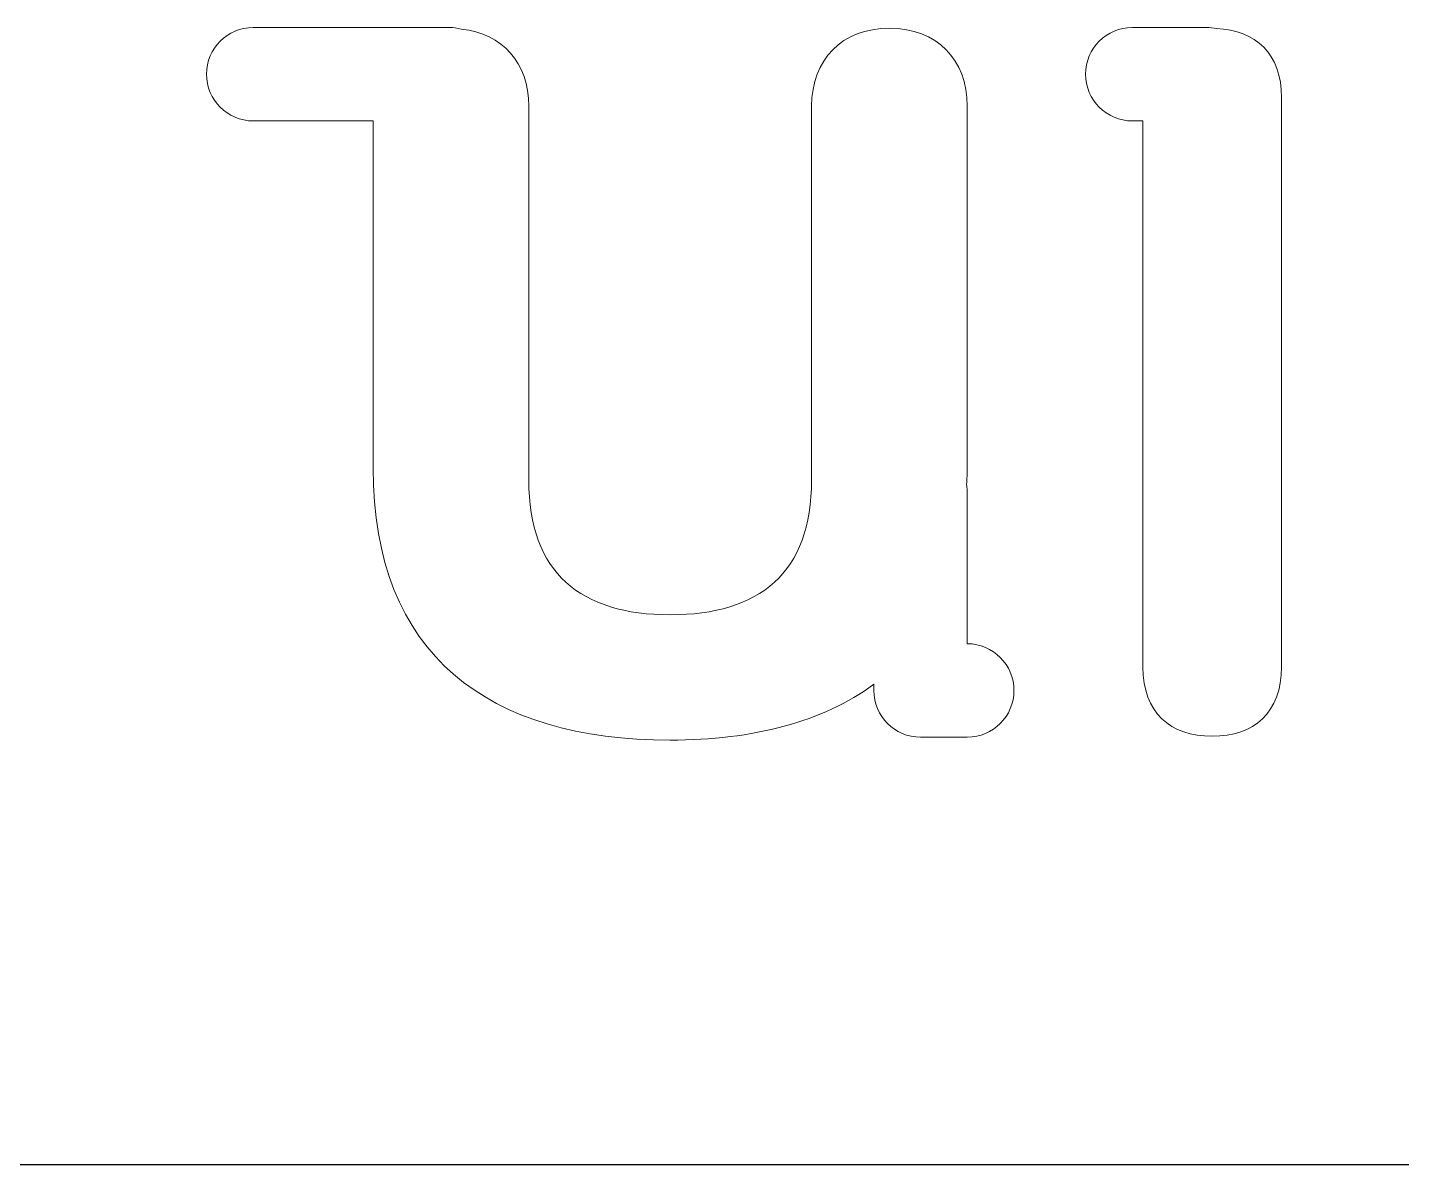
# Model space of a CAD drawing. Header units: millimetres. Extents: x 116 to 1400, y -150 to 993.
# Drawn here: x 1161.59 to 1196.02, y -48.72 to -20.23 of the extents above; entities that cross this region are included whole.
import ezdxf

# ---------------------------------------------------------------- set-up
doc = ezdxf.new("R2010")
doc.units = ezdxf.units.MM
doc.layers.add('CUTS', color=1, linetype='Continuous')
doc.layers.add('Text', color=5, linetype='Continuous', lineweight=0)

msp = doc.modelspace()

# ---------------------------------------------------------------- linework, layer by layer
at = {"layer": 'CUTS', "color": 1}
msp.add_lwpolyline([(1102.961, -48.721), (1352.991, -48.721)], dxfattribs=at)
at = {"layer": 'Text', "color": 5}
for points in [[(1172.164, -20.232), (1167.249, -20.232)], [(1191.132, -20.232), (1189.273, -20.232)], [(1193.01, -36.256), (1193.01, -21.988)], [(1174.152, -31.571), (1174.152, -22.202)], [(1181.238, -22.202), (1181.238, -31.571)], [(1185.138, -31.262), (1185.138, -22.202)], [(1167.249, -22.573), (1170.252, -22.573), (1170.252, -31.262)], [(1189.273, -22.573), (1189.538, -22.573), (1189.538, -36.256)], [(1185.138, -35.673), (1185.135, -31.828)], [(1182.795, -36.688), (1182.795, -36.843)], [(1183.965, -38.012), (1185.138, -38.012)]]:
    msp.add_lwpolyline(points, dxfattribs=at)
for points in [[(1167.249, -20.232), (1166.603, -20.232), (1166.078, -20.756), (1166.078, -21.402)], [(1172.457, -20.273), (1172.362, -20.249), (1172.265, -20.232), (1172.164, -20.232)], [(1174.152, -22.202), (1174.152, -21.124), (1173.495, -20.38), (1172.457, -20.273)], [(1183.188, -20.252), (1181.999, -20.252), (1181.238, -21.037), (1181.238, -22.202)], [(1185.138, -22.202), (1185.138, -21.037), (1184.377, -20.252), (1183.188, -20.252)], [(1189.273, -20.232), (1188.627, -20.232), (1188.103, -20.756), (1188.103, -21.402)], [(1191.379, -20.259), (1191.299, -20.242), (1191.217, -20.232), (1191.132, -20.232)], [(1193.01, -21.988), (1193.01, -20.887), (1192.364, -20.299), (1191.379, -20.259)], [(1166.078, -21.402), (1166.078, -22.049), (1166.603, -22.573), (1167.249, -22.573)], [(1188.103, -21.402), (1188.103, -22.049), (1188.627, -22.573), (1189.273, -22.573)], [(1170.252, -31.262), (1170.252, -35.969), (1173.153, -38.086), (1177.695, -38.086)], [(1185.121, -31.685), (1185.127, -31.544), (1185.138, -31.408), (1185.138, -31.262)], [(1177.695, -34.947), (1175.459, -34.947), (1174.152, -33.901), (1174.152, -31.571)], [(1181.238, -31.571), (1181.238, -33.901), (1179.93, -34.947), (1177.695, -34.947)], [(1185.135, -31.828), (1185.135, -31.779), (1185.127, -31.733), (1185.121, -31.685)], [(1186.308, -36.843), (1186.308, -36.197), (1185.784, -35.673), (1185.138, -35.673)], [(1189.538, -36.256), (1189.538, -37.396), (1190.228, -37.991), (1191.274, -37.991)], [(1191.274, -37.991), (1192.32, -37.991), (1193.01, -37.396), (1193.01, -36.256)], [(1177.695, -38.086), (1179.786, -38.086), (1181.522, -37.631), (1182.795, -36.688)], [(1182.795, -36.843), (1182.795, -37.489), (1183.319, -38.012), (1183.965, -38.012)], [(1185.138, -38.012), (1185.784, -38.012), (1186.308, -37.489), (1186.308, -36.843)]]:
    msp.add_open_spline(points, degree=3, dxfattribs=at)

doc.saveas('drawing.dxf')
